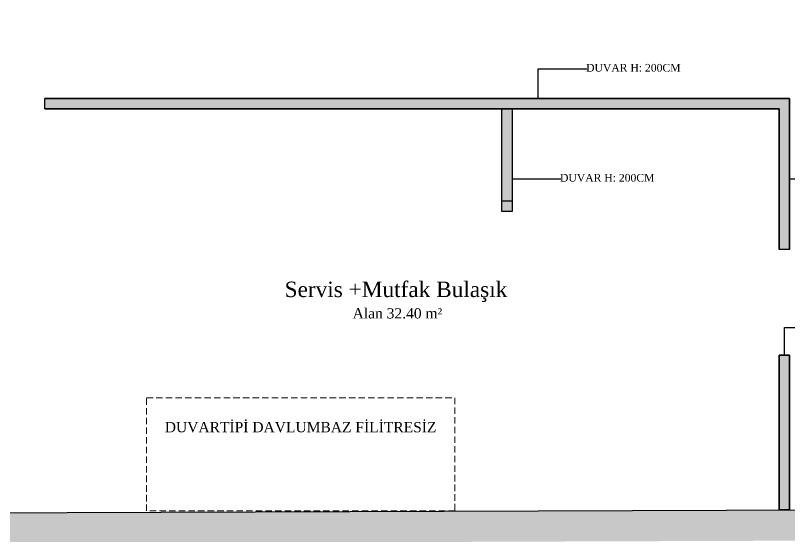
# Model space of a CAD drawing. Header units: millimetres. Extents: x -29311 to -3405, y 28913 to 42880.
# Drawn here: x -8240 to -7487, y 30469 to 30975 of the extents above; entities that cross this region are included whole.
import ezdxf
from ezdxf.enums import TextEntityAlignment as Align

# ---------------------------------------------------------------- set-up
doc = ezdxf.new("R2010")
doc.units = ezdxf.units.MM
doc.linetypes.add('DASHDOTX2', pattern=[2, 1, -0.5, 0, -0.5])
doc.linetypes.add('HIDDEN', pattern=[0.375, 0.25, -0.125])
for name, color, linetype in [('A-BA', 1, 'Continuous'), ('A-DUVAR', 53, 'Continuous'), ('A-SIVA-ALCIPAN', 247, 'Continuous'), ('A-YAZI', 136, 'Continuous'), ('Duvar-150 cm', 8, 'Continuous'), ('Duvar-200 cm', 7, 'Continuous')]:
    doc.layers.add(name, color=color, linetype=linetype)
for name, color, linetype, lineweight in [('DVL-C', 7, 'DASHDOTX2', 20), ('tarama-betonarme', 252, 'Continuous', 13), ('TES_SU', 150, 'Continuous', 25)]:
    doc.layers.add(name, color=color, linetype=linetype, lineweight=lineweight)
doc.styles.add('YAZ-50', font='times.ttf', dxfattribs={"width": 0.9})

# ---------------------------------------------------------------- blocks, each defined once
blk = doc.blocks.new('DDF')
at = {"layer": 'DVL-C', "color": 0, "linetype": 'HIDDEN', "ltscale": 25}
blk.add_lwpolyline([(93002.22, 14055.23), (92702.22, 14055.23), (92702.22, 14165.23), (93002.22, 14165.23)], close=True, dxfattribs=at)

msp = doc.modelspace()

# ---------------------------------------------------------------- hatches: boundary and pattern name
at = {"layer": 'Duvar-200 cm'}
h = msp.add_hatch(color=256, dxfattribs=at)
h.dxf.hatch_style = 1
h.paths.add_polyline_path([(-7486.78, 30894.76), (-8211.23, 30894.76), (-8211.23, 30884.76), (-7496.78, 30884.76), (-7496.78, 30747.74), (-7486.78, 30747.74)])
h = msp.add_hatch(color=256, dxfattribs=at)
h.dxf.hatch_style = 1
h.paths.add_polyline_path([(-7486.78, 30645.13), (-7496.78, 30645.13), (-7496.78, 30494.68), (-7486.78, 30494.68)])
h.paths.add_polyline_path([(-7496.78, 30747.74), (-7486.78, 30747.74), (-7486.78, 30894.76), (-7507.64, 30894.76), (-7507.64, 30884.76), (-7496.78, 30884.76)])
h = msp.add_hatch(color=256, dxfattribs=at)
h.dxf.hatch_style = 1
h.paths.add_polyline_path([(-7756.78, 30794.62), (-7766.78, 30794.62), (-7766.78, 30784.76), (-7756.78, 30784.76)])
h.paths.add_polyline_path([(-7756.78, 30884.76), (-7766.78, 30884.76), (-7766.78, 30794.76), (-7756.78, 30794.76)])
at = {"layer": 'tarama-betonarme'}
h = msp.add_hatch(dxfattribs=at)
h.set_pattern_fill('ANSI35', color=256, scale=25, style=0)
h.set_pattern_definition([(45, (-57572.966, 45834.01), (-4.4194174, 4.4194174), []), (45, (-57568.547, 45834.01), (-4.4194174, 4.4194174), [7.8125, -1.5625, 0, -1.5625])])
h.paths.add_polyline_path([(-10481.78, 30484.04), (-10717.69, 32291.44), (-5913.13, 32477.67), (-5531.42, 30501.63)], flags=16)
h.paths.add_polyline_path([(-10508.1, 30453.95), (-10751.69, 32320.15), (-5888.56, 32508.65), (-5495.1, 30471.76)])

# ---------------------------------------------------------------- linework, layer by layer
at = {"layer": 'A-BA'}
msp.add_lwpolyline([(-10717.69, 32291.44), (-10481.78, 30484.04), (-5531.42, 30501.63)], dxfattribs=at)
at = {"layer": 'A-DUVAR'}
msp.add_line((-7486.78, 30747.74), (-7486.78, 30894.76), dxfattribs=at)
at = {"layer": 'A-SIVA-ALCIPAN'}
for p, q in [((-7486.78, 30894.76), (-8109.23, 30894.76)), ((-7496.78, 30884.76), (-7496.78, 30747.74)), ((-7486.78, 30747.74), (-7486.78, 30885.65)), ((-7486.78, 30747.74), (-7496.78, 30747.74)), ((-7486.78, 30645.13), (-7496.78, 30645.13)), ((-7496.78, 30645.13), (-7496.78, 30494.65)), ((-7486.78, 30494.68), (-7486.78, 30645.13))]:
    msp.add_line(p, q, dxfattribs=at)
at = {"layer": 'A-YAZI'}
msp.add_lwpolyline([(-7731.38, 30894.76), (-7731.38, 30923.66), (-7683.91, 30923.66)], dxfattribs=at)
at = {"layer": 'Duvar-150 cm'}
msp.add_lwpolyline([(-7496.78, 30645.13), (-7486.78, 30645.13), (-7486.78, 30494.68), (-7496.78, 30494.68)], close=True, dxfattribs=at)
at = {"layer": 'Duvar-200 cm'}
for p, q in [((-8109.23, 30894.76), (-8211.23, 30894.76)), ((-8211.23, 30886.76), (-8211.23, 30894.76)), ((-8211.23, 30884.76), (-7496.78, 30884.76)), ((-8204.48, 30884.76), (-8207.98, 30884.76)), ((-7756.78, 30884.76), (-7756.78, 30794.76)), ((-7756.78, 30794.76), (-7766.78, 30794.76))]:
    msp.add_line(p, q, dxfattribs=at)
for points in [[(-8211.23, 30894.76), (-7486.78, 30894.76), (-7486.78, 30747.74), (-7496.78, 30747.74), (-7496.78, 30884.76), (-8211.23, 30884.76)], [(-8211.23, 30894.76), (-7486.78, 30894.76), (-7486.78, 30747.74), (-7496.78, 30747.74), (-7496.78, 30884.76), (-8211.23, 30884.76), (-8211.23, 30894.76)], [(-8201.23, 30884.76), (-8211.23, 30884.76)]]:
    msp.add_lwpolyline(points, dxfattribs=at)
for points in [[(-7766.78, 30884.76), (-7756.78, 30884.76), (-7756.78, 30784.76), (-7766.78, 30784.76)], [(-7496.78, 30645.13), (-7486.78, 30645.13), (-7486.78, 30494.68), (-7496.78, 30494.68)]]:
    msp.add_lwpolyline(points, close=True, dxfattribs=at)
at = {"layer": 'TES_SU'}
for p, q in [((-7731.38, 30923.66), (-7683.91, 30923.66)), ((-7756.78, 30816.7), (-7709.32, 30816.7)), ((-7486.78, 30816.7), (-7439.32, 30816.7)), ((-7491.78, 30671.87), (-7437.92, 30671.87)), ((-7491.78, 30645.13), (-7491.78, 30671.87))]:
    msp.add_line(p, q, dxfattribs=at)

# ---------------------------------------------------------------- block references
at = {"layer": 'Duvar-200 cm'}
msp.add_blockref('DDF', (-100814.52, 16438.34), dxfattribs=at)

# ---------------------------------------------------------------- texts
at = {"layer": 'A-YAZI', "style": 'YAZ-50'}
for s, height, p in [('DUVAR H: 200CM', 7.5, (-7638.73, 30920.78)), ('DUVAR H: 200CM', 7.5, (-7664.13, 30813.82)), ('Servis +Mutfak Bulaşık', 15, (-7869.67, 30701.59)), ('Alan 32.40 m²', 10, (-7868.26, 30680.79)), ('DUVARTİPİ DAVLUMBAZ FİLİTRESİZ', 10, (-7962.44, 30570.11))]:
    msp.add_text(s, height=height, dxfattribs=at).set_placement(p, align=Align.CENTER)

doc.saveas('drawing.dxf')
